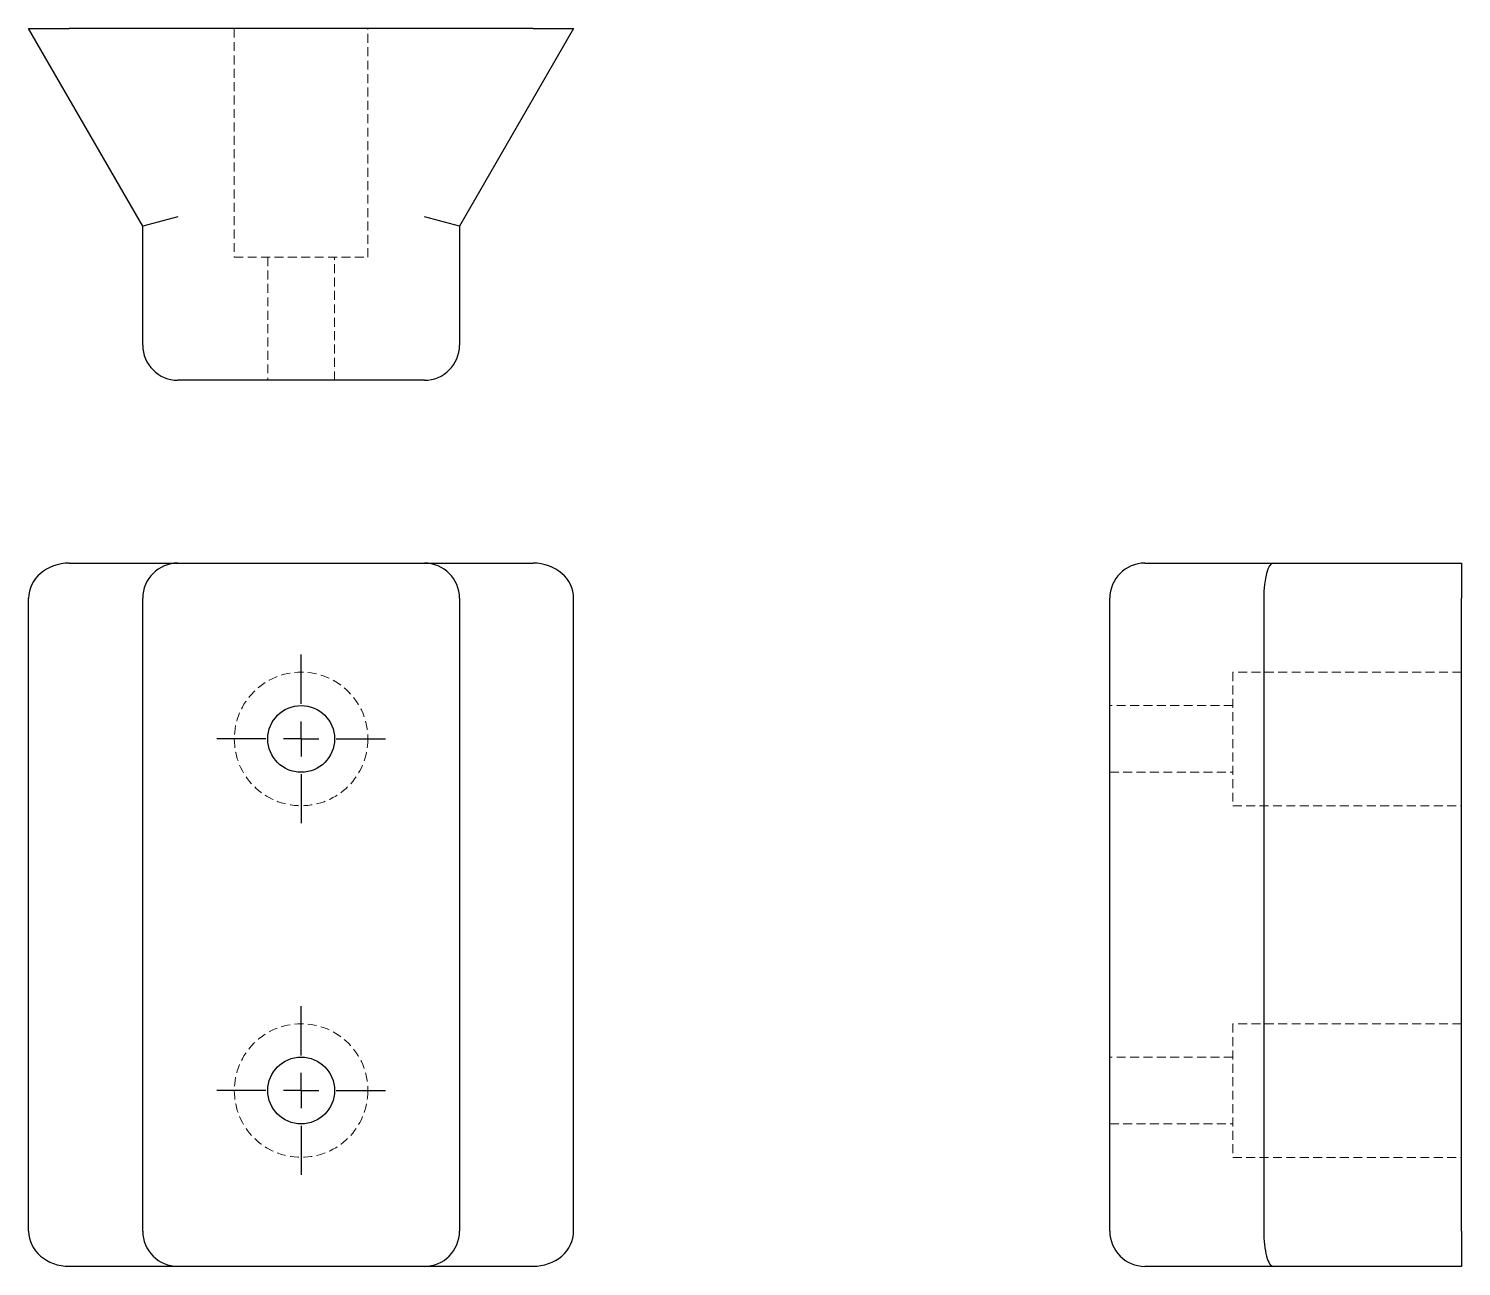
# Model space of a CAD drawing. Header units: millimetres. Extents: x 44 to 248, y 7 to 183.
import ezdxf

# ---------------------------------------------------------------- set-up
doc = ezdxf.new("R2010")
doc.units = ezdxf.units.MM
doc.linetypes.add('HIDDEN', pattern=[1.905, 1.27, -0.635])
doc.layers.add('10', color=7, linetype='Continuous')

# ---------------------------------------------------------------- blocks, each defined once
blk = doc.blocks.new('SW_CENTERMARKSYMBOL_0')
at = {"layer": '10', "color": 0}
for p, q in [((0, 5), (0, 12)), ((0, 0), (0, 2.5)), ((-5, 0), (-12, 0)), ((0, 0), (-2.5, 0)), ((0, 0), (0, -2.5)), ((0, 0), (2.5, 0)), ((5, 0), (12, 0)), ((0, -5), (0, -12))]:
    blk.add_line(p, q, dxfattribs=at)
blk = doc.blocks.new('SW_CENTERMARKSYMBOL_1')
at = {"layer": '10', "color": 0}
for p, q in [((0, 5), (0, 12)), ((0, 0), (0, 2.5)), ((-5, 0), (-12, 0)), ((0, 0), (-2.5, 0)), ((0, 0), (0, -2.5)), ((0, 0), (2.5, 0)), ((5, 0), (12, 0)), ((0, -5), (0, -12))]:
    blk.add_line(p, q, dxfattribs=at)

msp = doc.modelspace()

# ---------------------------------------------------------------- linework, layer by layer
at = {"color": 7, "linetype": 'Continuous', "lineweight": 25}
for p, q in [((60.48, 154.9), (44.25, 183)), ((44.25, 183), (50.02, 183)), ((115.98, 183), (50.02, 183)), ((121.75, 183), (105.53, 154.9)), ((115.98, 183), (121.75, 183)), ((65.47, 156.24), (60.48, 154.9)), ((60.48, 138), (60.48, 154.9)), ((105.53, 154.9), (100.53, 156.24)), ((105.53, 154.9), (105.53, 138)), ((100.53, 133), (65.47, 133)), ((50.02, 107), (65.47, 107)), ((65.47, 107), (100.53, 107)), ((100.53, 107), (115.98, 107)), ((203, 107), (221.24, 107)), ((221.24, 107), (248, 107)), ((248, 107), (248, 102)), ((44.25, 12), (44.25, 102)), ((60.48, 12), (60.48, 102)), ((105.53, 102), (105.53, 12)), ((121.75, 12), (121.75, 102)), ((198, 12), (198, 102)), ((219.9, 102), (219.9, 12)), ((248, 12), (248, 102)), ((248, 12), (248, 7)), ((65.47, 7), (50.02, 7)), ((100.53, 7), (65.47, 7)), ((115.98, 7), (100.53, 7)), ((221.24, 7), (203, 7)), ((248, 7), (221.24, 7))]:
    msp.add_line(p, q, dxfattribs=at)
at = {"color": 7, "linetype": 'HIDDEN', "lineweight": 18}
for p, q in [((73.5, 183), (73.5, 150.5)), ((92.5, 150.5), (92.5, 183)), ((73.5, 150.5), (92.5, 150.5)), ((78.25, 150.5), (78.25, 133)), ((87.75, 133), (87.75, 150.5)), ((215.5, 91.5), (215.5, 72.5)), ((248, 91.5), (215.5, 91.5)), ((215.5, 86.75), (198, 86.75)), ((198, 77.25), (215.5, 77.25)), ((215.5, 72.5), (248, 72.5)), ((215.5, 41.5), (215.5, 22.5)), ((248, 41.5), (215.5, 41.5)), ((215.5, 36.75), (198, 36.75)), ((198, 27.25), (215.5, 27.25)), ((215.5, 22.5), (248, 22.5))]:
    msp.add_line(p, q, dxfattribs=at)
for centre in [(83, 82), (83, 32)]:
    msp.add_circle(centre, 9.5, dxfattribs=at)
at = {"color": 7, "linetype": 'Continuous', "lineweight": 25}
for centre in [(83, 82), (83, 32)]:
    msp.add_circle(centre, 4.75, dxfattribs=at)
for centre, start, end in [((65.47, 138), 180, 270), ((100.53, 138), 270, 0), ((65.47, 102), 90, 180), ((100.53, 102), 0, 90), ((203, 102), 90, 180), ((65.47, 12), 180, 270), ((100.53, 12), 270, 0), ((203, 12), 180, 270)]:
    msp.add_arc(centre, 5, start, end, dxfattribs=at)
for centre, major_axis, ratio, start_param, end_param in [((50.02, 102), (-5.77, 0), 0.866006, 4.712389, 6.283185), ((115.98, 102), (-5.77, 0), 0.866006, 3.141593, 4.712389), ((221.24, 102), (0, 5), 0.26797, 0, 1.570796), ((50.02, 12), (-5.77, 0), 0.866006, 0, 1.570796), ((115.98, 12), (-5.77, 0), 0.866006, 1.570796, 3.141593), ((221.24, 12), (0, 5), 0.26797, 1.570796, 3.141593)]:
    msp.add_ellipse(centre, major_axis=major_axis, ratio=ratio, start_param=start_param, end_param=end_param, dxfattribs=at)

# ---------------------------------------------------------------- block references
at = {"layer": '10'}
for name, p in [('SW_CENTERMARKSYMBOL_0', (83, 82)), ('SW_CENTERMARKSYMBOL_1', (83, 32))]:
    msp.add_blockref(name, p, dxfattribs=at)

doc.saveas('drawing.dxf')
